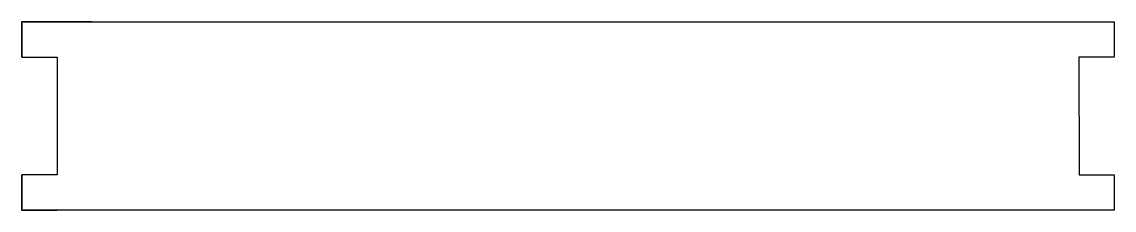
# Model space of a CAD drawing. Header units: inches. Extents: x -0.15 to 4.5, y -0.8 to 0.
import ezdxf

# ---------------------------------------------------------------- set-up
doc = ezdxf.new("R2010")
doc.units = ezdxf.units.IN
doc.header["$MEASUREMENT"] = 0

msp = doc.modelspace()

# ---------------------------------------------------------------- linework, layer by layer
for p, q in [((-0.15, 0), (0, 0)), ((-0.15, -0.15), (-0.15, 0)), ((-0.15, 0), (0, 0)), ((-0.15, -0.15), (-0.15, 0)), ((0, 0), (4.3649, 0)), ((0, 0), (4.3649, 0)), ((0.15, 0), (0, 0)), ((4.3514, 0), (4.5014, 0)), ((4.3514, 0), (4.5014, 0)), ((4.5014, 0), (4.5014, -0.15)), ((4.5014, 0), (4.5014, -0.15)), ((-0.15, -0.15), (0, -0.15)), ((-0.15, -0.15), (0, -0.15)), ((0, -0.15), (0, -0.65)), ((0, -0.15), (0, -0.65)), ((4.3514, -0.15), (4.352, -0.65)), ((4.5014, -0.15), (4.3514, -0.15)), ((4.3514, -0.15), (4.352, -0.65)), ((4.5014, -0.15), (4.3514, -0.15)), ((0, -0.65), (-0.15, -0.65)), ((-0.15, -0.8), (-0.15, -0.65)), ((0, -0.65), (-0.15, -0.65)), ((-0.15, -0.8), (-0.15, -0.65)), ((4.352, -0.65), (4.5014, -0.65)), ((4.352, -0.65), (4.5014, -0.65)), ((4.5014, -0.65), (4.5014, -0.8)), ((4.5014, -0.65), (4.5014, -0.8)), ((0, -0.8), (-0.15, -0.8)), ((0, -0.8), (-0.15, -0.8)), ((4.5014, -0.8), (0, -0.8)), ((4.5014, -0.8), (0, -0.8)), ((0.15, -0.8), (0, -0.8))]:
    msp.add_line(p, q)
for points in [[(0, 0), (-0.15, 0), (-0.15, -0.15), (0, -0.15), (0, -0.65), (-0.15, -0.65), (-0.15, -0.8), (0, -0.8)], [(4.5014, -0.15), (4.3514, -0.15), (4.352, -0.65), (4.5014, -0.65), (4.5014, -0.8), (0, -0.8)]]:
    msp.add_lwpolyline(points)

doc.saveas('drawing.dxf')
